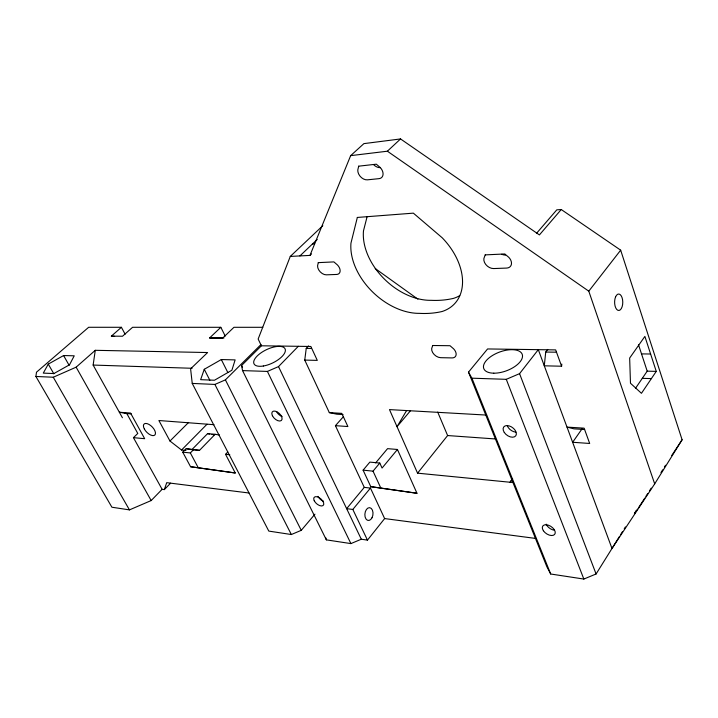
<?xml version="1.0" encoding="UTF-8"?>
<svg xmlns="http://www.w3.org/2000/svg" width="718" height="718" viewBox="0 0 718 718"><rect width="100%" height="100%" fill="white"/><g stroke="black" fill="none" stroke-linecap="round" stroke-linejoin="round"><path stroke-width="1.08" d="M547.744 349.442L545.725 352.044L544.289 365.812L561.602 366.225L561.817 364.089M343.06 414.573L336.832 414.187L329.32 412.617L304.755 360.086L306.236 348.365L308.56 345.959M170.588 483.169L164.332 489.613L162.115 489.317L151.175 500.554L129.455 509.888L111.909 507.222L35.9 376.465L36.501 372.184L88.664 327.282L121.414 327.291L125.103 334.184M122.419 417.75L93.134 365.058L95.279 350.312L207.61 352.538L190.602 368.846L192.236 383.421L268.801 531.096L291.346 534.533L301.255 530.333L314.951 514.187M367.033 216.944L363.479 230.864A57.072 39.409 43.5 0 0 431.114 300.321A114.189 80.766 45.6 0 0 453.785 298.293A57.521 40.011 43.1 0 0 459.717 295.654M164.332 489.613L166.72 482.667L248.958 492.997M204.262 369.294L200.636 379.669L214.449 380.244L231.896 370.228L235.127 359.897L221.315 359.547L204.262 369.294L209.862 380.28M322.822 225.685L290.278 256.425L258.148 339.031L261.406 345.789L310.858 346.48L317.293 360.382L304.755 360.086M290.278 256.425L309.97 255.402L350.653 155.644L363.9 143.627L400.545 138.942L539.415 234.921L561.243 209.521L620.666 250.169L682.1 439.775L654.69 483.878L611.987 548.471L538.303 349.657L519.563 373.647L506.28 379.328L471.914 378.18L468.504 372.139L487.576 348.948L555.66 349.899L561.602 366.225M48.277 364.098L43.286 373.118L53.877 373.557L69.511 364.798L74.232 355.814L63.597 355.545L48.277 364.098L53.841 373.8M406.585 410.57L397.027 426.689L410.508 410.696M468.504 372.139L546.838 566.681L550.688 574.005L583.842 579.058L596.084 573.987L619.571 536.301M620.738 534.425L622.488 531.616M624.238 528.807L625.405 526.94M636.175 510.695L634.407 513.541L637.575 509.053M660.964 472.579L662.678 469.823M664.392 467.077L665.532 465.246M638.84 507.258L644.737 498.157M645.913 496.335L647.681 493.598M649.449 490.87L651.217 488.141M671.743 455.49L682.1 439.775M656.261 371.385L641.452 393.311L630.476 383.241L629.659 358.049L644.881 336.41L656.261 371.385L647.205 371.152L635.439 388.393M582.181 428.664L572.632 442.27L589.684 443.464L584.12 428.161L567.014 427.111L573.987 428.843L584.64 429.508M512.616 478.664L510.022 482.236L417.562 473.162L389.479 409.601L486.625 415.085M654.69 483.878L588.787 291.176L620.666 250.169M512.051 479.615L510.022 482.236L513.208 482.541M261.406 345.789L241.562 365.525L242.558 370.605L326.358 539.864L350.914 543.598L361.298 539.218L367.463 540.124L384.633 518.575L536.499 538.545M417.562 473.162L447.619 435.548L495.644 438.976M370.452 488.069L364.277 487.387L346.641 508.658L352.825 509.448L370.452 488.069L384.633 518.575M397.44 449.477L382.066 468.046L379.786 463.047L369.86 462.114L363.102 470.155L370.775 486.66L416.97 493.266L397.44 449.477L387.549 448.651L375.649 462.895M363.102 470.155L373.037 471.152L379.786 463.047M536.4 233.485L556.8 209.835L561.243 209.521M364.277 487.387L335.423 425.666L343.482 416.602M219.537 435.054L215.14 434.291L199.514 450.348L186.177 448.696L182.749 452.178L190.575 466.727L235.262 472.982L225.56 454.332L227.794 451.99M182.749 452.178L190.342 452.932L193.77 449.432M242.558 370.605L267.401 371.421L278.512 366.593L298.32 346.3M186.177 448.696L191.921 449.612L207.547 433.663L215.14 434.291M213.973 424.697L158.893 420.524L169.978 441.023L181.546 450.015L207.008 424.23M169.978 441.023L188.619 422.435M192.236 383.421L214.897 384.435L225.407 379.867L260.966 344.559M133.44 437.657L137.775 433.457L126.826 413.568L119.359 412.249L130.55 413.047L144.668 438.698L133.44 437.657L162.115 489.317M309.97 255.402L311.531 253.903M299.918 255.922L317.239 239.435M262.806 327.3L233.951 327.3L222.697 338.079L209.584 337.972L220.83 327.3L225.201 336.024M350.653 155.644L387.388 151.211L400.545 138.942M35.9 376.465L53.276 377.237L76.135 367.176L95.279 350.312M114.647 336.356L111.362 336.141L121.414 327.291M312.429 244.012L314.663 243.878M220.83 327.3L132.579 327.291L122.518 336.23L111.362 336.141M209.584 337.972L223.953 337.963M306.236 348.365L311.459 348.445M545.725 352.044L556.54 352.215M641.524 353.884L650.616 354.019M642.305 378.341L651.388 378.61M93.134 365.058L192.083 368.28M329.32 412.617L341.804 413.371L347.889 426.537L335.423 425.666M131.304 413.891L124.645 413.406M191.921 449.612L199.514 450.348M181.546 450.015L185.962 450.455M225.56 454.332L229.787 454.745M190.575 466.727L235.262 472.982M370.775 486.66L416.97 493.266M207.547 433.663L209.746 434.04M211.945 434.426L214.152 434.803M387.388 151.211L588.787 291.176M375.218 268.523L417.903 299.164M53.276 377.237L129.455 509.888M63.597 355.545L69.09 365.256M76.135 367.176L151.175 500.554M190.342 452.932L198.168 467.571M214.897 384.435L291.346 534.533M225.407 379.867L301.255 530.333M221.315 359.547L227.83 372.543M241.562 365.525L242.549 367.526M267.401 371.421L350.914 543.598M278.512 366.593L361.298 539.218M352.825 509.448L367.463 540.124M373.037 471.152L380.693 487.764M437.711 412.087L447.619 435.548M471.914 378.18L550.688 574.005M506.28 379.328L583.842 579.058M519.563 373.647L596.084 573.987M638.464 344.604L647.205 371.152M325.828 537.854L326.358 539.864M505.526 255.034A8.095 5.897 39.8 0 1 501.792 254.271M380.414 167.608A7.907 5.645 48 0 1 373.719 164.736M554.395 530.234A7.234 4.29 33.9 0 1 546.21 524.176M515.838 432.11A7.44 4.73 36 0 1 507.366 425.936M323.504 501.236A6.049 3.24 41 0 1 318.002 496.362M282.138 416.485A6.247 3.5 43.3 0 1 276.457 411.477M318.28 262.635L317.571 265.813A7.297 4.694 45.7 0 0 326.376 274.832L336.679 274.447A7.342 4.766 45.4 0 0 340.126 271.153A7.342 4.766 45.4 0 0 337.406 264.933L333.906 261.908L318.28 262.635M358.704 166.172L357.797 169.933A7.997 5.618 47.9 0 0 367.428 179.832L379.041 178.647A8.06 5.717 47.6 0 0 383.044 174.546A8.06 5.717 47.6 0 0 380.172 167.474L376.322 164.189L358.704 166.172M357.331 217.446L350.958 243.151A57.7 39.203 43.5 0 0 419.357 313.353A115.49 80.389 45.5 0 0 442.082 311.504A58.158 39.804 43.1 0 0 442.189 237.766L413.362 213.147L357.331 217.446M432.721 345.502L431.689 348.499A7.476 4.873 40 0 0 440.637 357.681L452.017 357.914A7.539 4.945 39.6 0 0 456.092 354.943A7.539 4.945 39.6 0 0 453.596 348.813L450.015 345.717L432.721 345.502M485.206 254.881L483.896 258.462A8.194 5.87 40 0 0 493.706 268.559L506.639 268.074A8.266 5.968 39.4 0 0 511.395 264.35A8.266 5.968 39.4 0 0 508.811 257.358L504.826 253.966L485.206 254.881M144.39 429.086A7.701 3.805 45.5 0 0 154.837 435.027A7.701 3.805 45.5 0 0 149.093 424.482A7.701 3.805 45.5 0 0 144.39 429.086M263.371 366.009A17.25 7.333 -25.7 0 0 285.27 349.388A17.25 7.333 -25.7 0 0 259.952 353.606A17.25 7.333 -25.7 0 0 263.371 366.009M493.796 373.189A20.499 9.98 -20.3 0 0 522.516 355.733A20.499 9.98 -20.3 0 0 492.665 355.365A20.499 9.98 -20.3 0 0 493.796 373.189M372.032 517.741A6.462 4.057 -83.5 0 0 369.716 507.671A6.462 4.057 -83.5 0 0 365.076 516.825A6.462 4.057 -83.5 0 0 372.032 517.741M615.604 296.83A8.23 4.084 89.8 0 0 617.92 310.32A8.23 4.084 89.8 0 0 622.551 299.586A8.23 4.084 89.8 0 0 615.604 296.83M504.296 432.469A7.467 4.721 36.1 0 0 515.757 435.808A7.467 4.721 36.1 0 0 509.17 425.9A7.467 4.721 36.1 0 0 504.296 432.469M543.4 530.755A7.261 4.272 34 0 0 554.592 534.47A7.261 4.272 34 0 0 548.355 525.19A7.261 4.272 34 0 0 543.4 530.755M314.233 500.724A6.067 3.231 41 0 0 322.956 505.616A6.067 3.231 41 0 0 319.052 497.583A6.067 3.231 41 0 0 314.233 500.724M272.409 415.722A6.265 3.491 43.3 0 0 281.33 420.515A6.265 3.491 43.3 0 0 277.121 411.881A6.265 3.491 43.3 0 0 272.409 415.722"/></g></svg>
